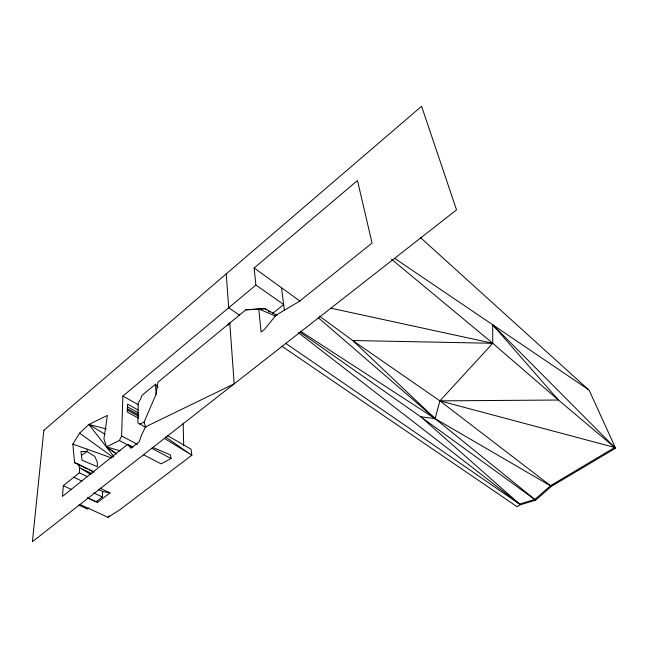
<?xml version="1.0" encoding="UTF-8"?>
<svg xmlns="http://www.w3.org/2000/svg" width="648" height="648" viewBox="0 0 648 648"><rect width="100%" height="100%" fill="white"/><g stroke="black" fill="none" stroke-linecap="round" stroke-linejoin="round"><path stroke-width="0.97" d="M116.494 453.657L106.507 446.788L119.378 440.527L121.581 436.007L122.877 396.082L255.895 285.071L254.154 267.98L357.469 180.533L372.049 243.057L299.36 301.352L275.918 315.236L264.87 329.014L261.12 332.019L258.755 308.966L245.811 309.825L157.837 382.312L156.095 394.195L144.075 422.107L145.541 426.854L141.596 434.97L139.255 441.685L130.969 448.27L127.648 444.366L62.451 496.417L63.318 485.684L79.34 472.781L79.542 467.637L78.043 464.049L74.593 462.704L72.851 444.099L79.607 433.156L88.881 424.481L107.406 415.417L103.931 438.785L106.507 446.788L116.162 453.916M87.448 497.761L96.123 501.811L102.36 496.967L102.619 491.508L98.302 489.451M87.156 449.21L86.962 451.502L81.486 455.439M420.43 237.541L589.162 390.274L615.6 448.181L551.408 486.34L535.685 500.143L435.1 418.632L439.895 400.869L492.747 343.278L492.715 324.778L614.758 447.476L550.533 485.692L534.786 499.519L519.591 504.095L298.291 332.578M228.631 324.664L229.789 323.028L234.187 383.835L145.541 426.854M79.761 504.355L108.005 517.315L109.204 515.8M227.885 325.353L229.789 323.028M158.031 387.391L155.463 384.264L141.961 395.393L140.608 399.119L138.21 402.959L137.854 422.877L145.913 427.502M272.703 313.365L283.662 304.511L255.895 285.071M88.841 507.975L87.448 509.053L78.667 505.035M87.496 497.858L97.508 502.524L109.941 492.893L99.938 488.114M108.005 517.315L119.702 509.846L191.849 455.228L191.063 449.185L167.565 435.65M535.685 500.143L520.49 504.719L517.112 506.728L281.961 346.243M153.041 447.541L170.497 454.961L171.064 458.541L161.101 463.838L143.37 454.677M139.725 424.132L144.075 422.107M245.811 309.825L265.162 308.691L277.142 315.487M551.408 486.34L435.1 418.632L420.714 416.777L299.911 332.068M102.619 491.508L109.941 492.893M330.934 308.197L492.747 343.278L558.422 400.027L615.6 448.181M113.87 456.516L88.881 424.481L106.353 428.911M614.758 447.476L439.895 400.869L352.723 340.516L319.569 316.184M106.507 446.788L120.034 450.878M72.851 444.099L111.61 457.958M275.473 316.03L258.755 308.966L265.162 308.691L266.725 309.849M63.318 485.684L71.434 489.475M93.693 492.877L102.36 496.967M73.807 477.236L81.915 481.108M79.34 472.781L87.448 476.685M92.097 473.745L79.542 467.637L90.688 474.49M78.043 464.049L94.098 471.89M74.593 462.704L87.334 468.925M89.157 469.816L93.701 472.036M127.648 444.366L132.929 447.128M119.378 440.527L132.662 447.476M121.581 436.007L137.481 444.39M151.624 448.246L171.064 458.541M138.615 418.203L127.316 412.015L127.543 404.117L138.121 409.981M127.259 408.629L138.745 414.955M127.194 409.901L138.68 416.21M127.308 406.733L138.777 413.068M122.877 396.082L138.51 404.822M88.881 424.481L105 434.273M164.406 438.413L191.849 455.228L165.491 436.955M300.469 331.185L435.1 418.632L352.723 340.516L492.747 343.278L391.514 259.224M394.673 258.382L588.335 389.545M239.549 315.212L228.687 307.784L226.241 273.869M285.679 343.319L520.49 504.719M254.154 267.98L300.056 301.134M79.607 433.156L113.052 457.286M534.786 499.519L420.714 416.777L519.591 504.095M268.296 311.016L269.86 312.182M550.533 485.692L439.895 400.869L558.422 400.027L492.715 324.778M318.419 317.828L435.1 418.632M97.192 500.758L97.508 502.524M281.467 287.477L284.423 310.449M155.463 384.264L156.095 394.195M183.165 423.104L183.692 445.816M43.837 430.345L32.4 541.712L456.524 209.879L421.597 106.288L43.837 430.345M86.962 451.502L80.911 451.535L82.118 460.266L97.37 466.722L97.313 462.178L94.819 456.443L86.962 451.502"/></g></svg>
